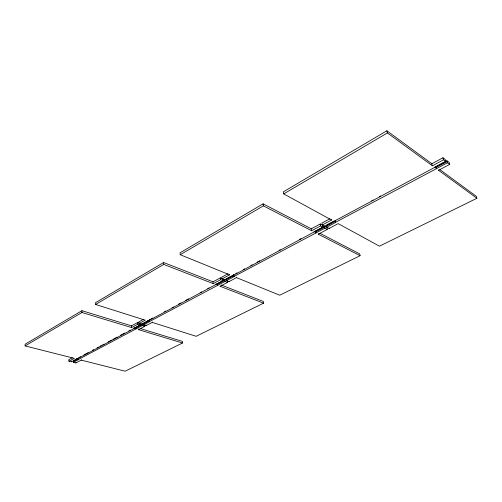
<?xml version="1.0" encoding="UTF-8"?>
<svg xmlns="http://www.w3.org/2000/svg" width="502" height="502" viewBox="0 0 502 502"><rect width="100%" height="100%" fill="white"/><g stroke="black" fill="none" stroke-linecap="round" stroke-linejoin="round"><path stroke-width="0.75" d="M72.282 357.8L68.956 359.595A1.744 1.33 61.7 0 0 68.969 361.22L74.296 358.359L25.1 345.916L25.131 344.215L81.926 310.7L131.499 325.842L137.661 322.516L139.537 323.1M143.459 324.951L149.734 321.606L149.627 319.881L143.365 323.238L143.459 324.951L145.931 325.723L152.206 322.391A1.901 1.268 62 0 0 152.326 322.02M144.758 325.127A1.882 1.274 62 0 1 144.689 326.382L142.217 325.616L142.116 323.903L143.352 324.286M142.217 325.616L136.048 328.91L135.954 327.204L142.116 323.903M71.591 361.478L71.635 361.07M81.33 359.746A1.751 1.311 62 0 1 81.192 360.103L75.865 362.933L73.405 362.318L73.386 360.7L78.042 358.208M329.896 218.784L322.064 223.007A2.284 1.054 61.8 0 0 322.428 224.946L324.819 226.22L333.955 221.332L333.999 220.936M324.819 226.22L324.869 225.825M327.248 229.433A2.272 1.042 61.9 0 0 326.884 227.5L324.524 226.245L324.888 228.178L327.248 229.433L318.312 234.177L360.078 255.706L279.714 295.22L236.498 277.625L229 281.609L226.553 280.631L226.346 278.811L233.832 274.801L234.051 276.633L226.553 280.631M222.135 278.874L224.607 279.859L232.307 275.918L323.012 227.186L322.648 225.254L320.257 223.98L311.309 228.812L263.079 203.818L180.074 252.795L180.237 254.721L229.646 274.832L222.135 278.874A2.071 1.199 61.7 0 1 221.928 277.041L228.065 273.734M314.057 231.98L314.108 231.585M224.607 279.859L224.701 279.476M227.306 280.58L224.858 279.608L225.065 281.427L227.513 282.394A2.058 1.192 61.9 0 0 227.494 281.076M143.296 319.479L138.903 321.845A1.895 1.286 61.7 0 0 138.998 323.57L141.501 324.342L147.964 321.048L223.12 280.656L222.913 278.83M224.858 279.608L217.504 283.542L217.699 285.356L225.065 281.427M215.753 284.596L215.847 284.214M147.776 320.985L147.889 320.615M141.501 324.342L141.62 323.972M68.969 361.22L71.453 361.835L76.969 359.037L134.279 328.371L140.253 325.007L140.328 323.752M134.084 328.314L134.203 327.944M76.781 358.986L76.919 358.629M222.298 278.585L220.441 277.844L213.08 281.817L163.608 262.515L95.562 302.662L95.606 304.469L145.279 320.194L138.998 323.57M333.955 221.332L445.757 161.481L443.561 159.824L432.429 165.811A2.523 0.835 61.8 0 1 431.871 163.752L386.866 130.784L283.366 191.852L283.699 193.897L331.577 220.033L322.428 224.946M25.1 345.916L81.958 312.489L131.587 327.555L137.755 324.236L140.253 325.007M95.606 304.469L163.746 264.416L213.275 283.636L220.648 279.67L223.12 280.656M180.237 254.721L263.374 205.845L311.654 230.744L320.621 225.925L323.012 227.186M283.699 193.897L387.4 132.942L432.429 165.811M431.871 163.752L442.977 157.76L445.174 159.423L445.757 161.481M79.203 357.437L80.584 356.696M84.035 354.851L88.17 352.636M92.312 350.415L93.692 349.681M97.137 347.83L98.517 347.095M99.898 346.355L101.278 345.614M102.659 344.874L104.04 344.14M108.175 341.918L111.626 340.074M113 339.333L117.142 337.118M120.593 335.273L124.728 333.058M128.87 330.837L130.244 330.103M133.695 328.252L135.076 327.517M150.123 319.454L152.865 317.986M164.518 311.742L165.892 311.008M172.06 307.707L173.435 306.973M178.235 304.4L180.977 302.932M185.778 300.359L188.52 298.891M200.172 292.647L201.547 291.913M207.715 288.612L209.083 287.878M215.258 284.571L217.504 283.542M235.708 273.621L237.082 272.881M243.263 269.574L244.637 268.834M250.824 265.527L252.199 264.786M257.005 262.213L259.754 260.739M278.993 250.435L280.367 249.701M299.606 239.398L300.98 238.663M371.706 200.781L373.08 200.047M379.267 196.734L380.642 195.993M324.524 226.245L315.595 231.027L315.94 232.953L324.888 228.178M334.137 221.1L326.325 225.279L326.695 227.218L329.055 228.473L338.166 223.628L379.468 246.175L476.9 198.271L476.316 196.326L439.903 169.638M449.654 164.424L447.483 162.786L436.395 168.703L435.943 167.555L435.83 166.658L446.899 160.728L449.07 162.372A2.529 0.797 61.9 0 1 449.654 164.424L438.585 170.303L476.9 198.271M73.204 361.465L78.532 358.616L78.519 357.807M135.81 328.001L141.978 324.7M143.221 324.035L149.489 320.684M217.41 284.377L224.77 280.442M226.258 279.645L233.756 275.636M315.582 231.893L324.524 227.117M326.325 226.151L335.449 221.275L335.392 220.798M435.943 167.555L447.025 161.631L446.899 160.728M73.405 362.318L78.732 359.482L78.532 358.616L78.544 359.432L136.048 328.91M149.439 319.824L149.546 321.544L217.699 285.356M233.643 274.726L233.863 276.552L315.94 232.953M326.695 227.218L335.819 222.348L335.449 221.275L335.637 222.248L436.395 168.703M138.665 328.866A1.87 1.28 62 0 1 138.521 329.657L144.689 326.382M221.401 285.067L263.337 301.432L263.575 303.158L220.152 286.303L227.513 282.394M140.66 328.641L182.383 341.385L182.515 343.01L125.149 371.216L81.192 360.103M263.575 303.158L196.156 336.302L152.206 322.391M138.521 329.657L182.515 343.01M135.954 327.204L135.854 328.848M320.05 233.336L359.696 253.874L360.078 255.706M435.83 166.658L436.225 168.578M447.483 162.786L447.025 161.631M386.866 130.784L387.4 132.942M315.407 230.933L315.758 232.859M263.079 203.818L263.374 205.845M217.316 283.473L217.51 285.28M163.608 262.515L163.746 264.416M434.644 167.028L434.65 167.43M81.926 310.7L81.958 312.489M146.076 324.926A1.889 1.274 62 0 1 145.931 325.723M213.275 283.636A2.052 1.211 61.7 0 1 213.08 281.817M220.648 279.67A2.071 1.205 61.7 0 1 220.441 277.844M443.561 159.824A2.548 0.809 61.8 0 1 442.977 157.76M329.099 228.077A2.272 1.042 61.9 0 1 329.055 228.473M76.003 362.576A1.738 1.318 62 0 1 75.865 362.933M438.572 169.902A2.504 0.822 61.9 0 1 438.585 170.303M229.088 281.227A2.064 1.186 61.9 0 1 229 281.609M236.586 277.242A2.077 1.18 61.9 0 1 236.498 277.625M318.368 233.781A2.253 1.06 61.9 0 1 318.312 234.177M331.577 220.033A2.309 1.035 61.8 0 1 331.345 219.487M220.246 285.927A2.046 1.199 61.9 0 1 220.152 286.303M320.621 225.925A2.284 1.054 61.8 0 1 320.257 223.98M311.654 230.744A2.265 1.073 61.8 0 1 311.309 228.812M229.646 274.832A2.09 1.192 61.7 0 1 229.445 274.33M131.587 327.555A1.882 1.293 61.7 0 1 131.499 325.842M137.755 324.236A1.895 1.286 61.7 0 1 137.661 322.516"/></g></svg>
